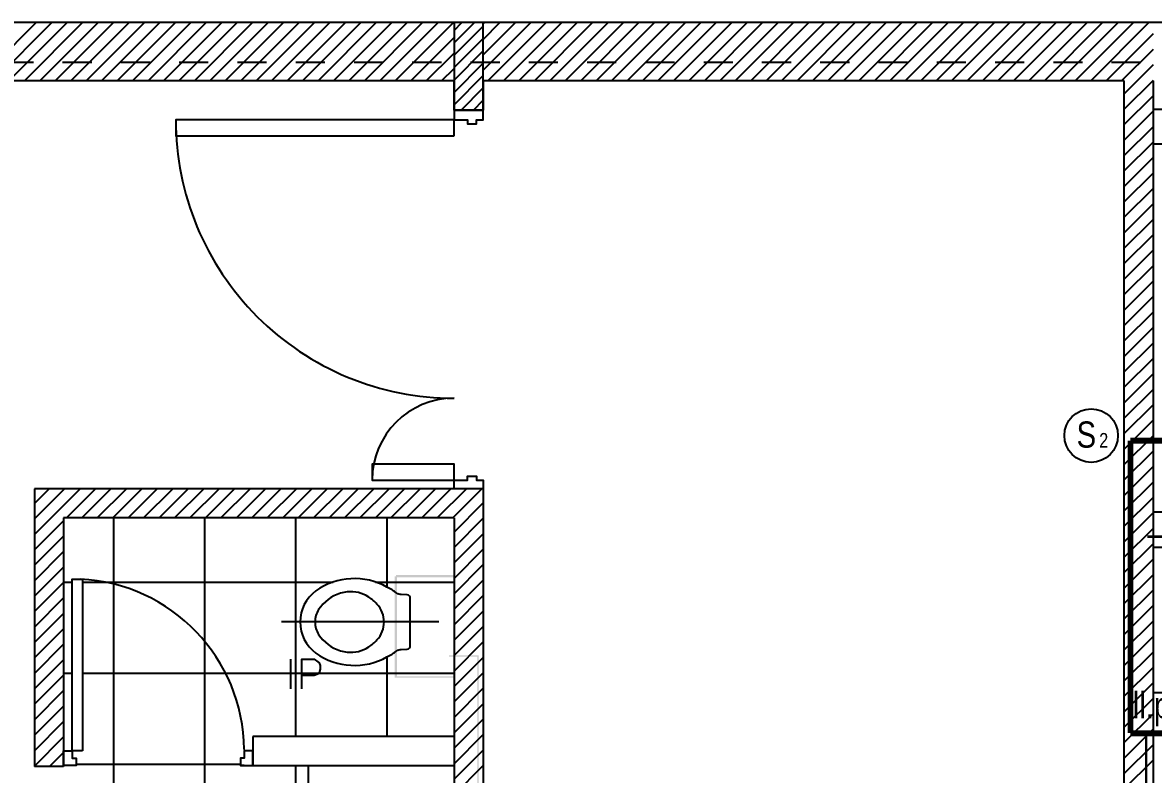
# Model space of a CAD drawing. Header units: metres. Extents: x -22 to 82, y -7 to 32.
# Drawn here: x 7.375 to 11.256, y 7.12 to 9.7 of the extents above; entities that cross this region are included whole.
import ezdxf

# ---------------------------------------------------------------- set-up
doc = ezdxf.new("R2010")
doc.units = ezdxf.units.M
doc.header["$LTSCALE"] = 2
doc.header["$MEASUREMENT"] = 0
for name, pattern in [('BORDER', [44.45, 12.7, -6.35, 12.7, -6.35, 0, -6.35]), ('DASHDOT', [25.4, 12.7, -6.35, 0, -6.35]), ('HIDDEN', [0.375, 0.25, -0.125])]:
    doc.linetypes.add(name, pattern=pattern)
for name, color, linetype in [('AGUA_FRIA', 170, 'HIDDEN'), ('AGUA_TEXTO', 2, 'CONTINUOUS'), ('PDF2_-FADE-IS-AF', 160, 'CONTINUOUS'), ('PDF2_-FADE-IS-AFMONT', 160, 'CONTINUOUS'), ('PDF2_-FADE-IS-TXT', 7, 'CONTINUOUS'), ('ZLINEA_DE_EJES', 6, 'BORDER'), ('ZSILUETAEDIFICIO', 253, 'CONTINUOUS')]:
    doc.layers.add(name, color=color, linetype=linetype)
doc.styles.add('SANSS___', font='sanss___.ttf')

msp = doc.modelspace()

# ---------------------------------------------------------------- hatches: boundary and pattern name
at = {"layer": 'PDF2_-FADE-IS-AF'}
h = msp.add_hatch(color=256, dxfattribs=at)
h.paths.add_polyline_path([(8.6519, 7.7999), (8.6519, 7.4518), (8.8599, 7.4518), (8.8599, 7.7999), (8.8557, 7.7999), (8.8557, 7.8041), (8.6561, 7.8041), (8.6561, 7.7999)])
h.paths.add_polyline_path([(8.6604, 7.456), (8.6604, 7.7956), (8.8557, 7.7956), (8.8557, 7.456)], flags=0)
msp.add_hatch(color=256, dxfattribs=at).paths.add_polyline_path([(8.9404, 7.5282), (8.8385, 7.5282), (8.8385, 7.5239), (8.9362, 7.5239), (8.9362, 6.9254), (8.6986, 6.9254), (8.6986, 6.9211), (8.9362, 6.9211), (8.9362, 6.3863), (8.6986, 6.3861), (8.6986, 6.3819), (8.9362, 6.382), (8.9362, 5.3929), (8.8385, 5.3929), (8.8385, 5.3887), (8.9404, 5.3887)])
at = {"layer": 'ZSILUETAEDIFICIO'}
h = msp.add_hatch(dxfattribs=at)
h.set_pattern_fill('_USER', color=256, scale=0.03, angle=225, pattern_type=0)
h.set_pattern_definition([(225, (11.30563, 8.558854), (0.0212132, -0.0212132), [])])
h.paths.add_polyline_path([(8.9556, 9.7), (8.8556, 9.7), (8.8556, 9.4), (8.9556, 9.4)])

# ---------------------------------------------------------------- linework, layer by layer
at = {"layer": 'AGUA_FRIA', "linetype": 'Continuous', "const_width": 0.02}
for points in [[(11.1769, 7.2614), (11.1769, 8.2649)], [(11.1769, 8.2649), (11.3541, 8.2649)], [(11.6247, 7.2604), (11.1769, 7.2604), (11.3799, 7.2614)]]:
    msp.add_lwpolyline(points, dxfattribs=at)
at = {"layer": 'AGUA_FRIA', "color": 160, "linetype": 'ByBlock'}
msp.add_circle((11.0421, 8.2825), 0.0919, dxfattribs=at)
at = {"layer": 'PDF2_-FADE-IS-AFMONT', "const_width": 0.00849}
for points in [[(11.2345, 7.9356), (13.5832, 7.9356), (13.5832, 9.2891)], [(11.2311, 6.1987), (11.2311, 7.2614)]]:
    msp.add_lwpolyline(points, dxfattribs=at)
at = {"layer": 'PDF2_-FADE-IS-TXT'}
for points in [[(8.2947, 7.5147), (8.2947, 7.4128)], [(8.3329, 7.4128), (8.3329, 7.5147), (8.3754, 7.5147), (8.3881, 7.5062), (8.3923, 7.502), (8.3966, 7.4935), (8.3966, 7.4807), (8.3923, 7.468), (8.3881, 7.4638), (8.3754, 7.4595), (8.3329, 7.4595)]]:
    msp.add_lwpolyline(points, dxfattribs=at)
at = {"layer": 'ZLINEA_DE_EJES', "linetype": 'DASHDOT', "ltscale": 0.001}
msp.add_line((-20.6876, 9.5638, 0), (33.3816, 9.5638, 0), dxfattribs=at)
at = {"layer": 'ZSILUETAEDIFICIO'}
for p, q in [((13.8056, 9.6998), (6.4556, 9.7, 0)), ((8.8556, 9.5), (6.5556, 9.5, 0)), ((8.8556, 9.4, 0), (8.8556, 9.5)), ((11.1556, 9.5, 0), (8.9556, 9.5)), ((8.9556, 9.5), (8.9556, 9.4, 0)), ((11.1556, 6.7018, 0), (11.1556, 9.5, 0)), ((11.2556, 6.7018, 0), (11.2556, 9.5, 0)), ((8.9558, 9.4, 0), (8.8558, 9.4, 0)), ((7.4156, 8.1, 0), (7.4156, 7.1464, 0)), ((8.9556, 8.1, 0), (7.4156, 8.1, 0)), ((8.9556, 8.1, 0), (8.9556, 6.7018, 0)), ((7.5156, 8, 0), (7.5156, 7.1468, 0)), ((8.8556, 8, 0), (7.5156, 8, 0)), ((8.8556, 8, 0), (8.8556, 5.15, 0)), ((8.8037, 7.6426, 0), (8.2634, 7.6426, 0)), ((11.6556, 7.4, 0), (11.2556, 7.4, 0)), ((8.8556, 7.25, 0), (8.1656, 7.2499, 0)), ((8.1656, 7.2499, 0), (8.1656, 7.1499, 0)), ((7.5156, 7.1464, 0), (7.4156, 7.1464, 0)), ((8.1656, 7.1499, 0), (8.8556, 7.15, 0)), ((8.3556, 7.15, 0), (8.3556, 6, 0))]:
    msp.add_line(p, q, dxfattribs=at)
at = {"layer": 'ZSILUETAEDIFICIO', "linetype": 'Continuous'}
for p, q in [((7.2222, 9.5), (7.4221, 9.7)), ((7.2752, 9.5), (7.4752, 9.7)), ((7.3282, 9.5), (7.5282, 9.7)), ((7.3813, 9.5), (7.5812, 9.7)), ((7.4343, 9.5), (7.6343, 9.7)), ((7.4873, 9.5), (7.6873, 9.7)), ((7.5404, 9.5), (7.7403, 9.7)), ((7.5934, 9.5), (7.7934, 9.7)), ((7.6464, 9.5), (7.8464, 9.7)), ((7.6995, 9.5), (7.8994, 9.7)), ((7.7525, 9.5), (7.9524, 9.7)), ((7.8055, 9.5), (8.0055, 9.7)), ((7.8586, 9.5), (8.0585, 9.7)), ((7.9116, 9.5), (8.1115, 9.7)), ((7.9646, 9.5), (8.1646, 9.7)), ((8.0176, 9.5), (8.2176, 9.7)), ((8.0707, 9.5), (8.2706, 9.7)), ((8.1237, 9.5), (8.3237, 9.7)), ((8.1767, 9.5), (8.3767, 9.7)), ((8.2298, 9.5), (8.4297, 9.7)), ((8.2828, 9.5), (8.4828, 9.7)), ((8.3358, 9.5), (8.5358, 9.7)), ((8.3889, 9.5), (8.5888, 9.6999)), ((8.4419, 9.5), (8.6419, 9.6999)), ((8.4949, 9.5), (8.6949, 9.6999)), ((8.548, 9.5), (8.7479, 9.6999)), ((8.601, 9.5), (8.801, 9.6999)), ((8.654, 9.5), (8.854, 9.6999)), ((8.9556, 9.6955), (8.9601, 9.6999)), ((8.9556, 9.6425), (9.0131, 9.6999)), ((8.9556, 9.5895), (9.0661, 9.6999)), ((8.9556, 9.5364), (9.1191, 9.6999)), ((8.9722, 9.5), (9.1722, 9.6999)), ((9.0253, 9.5), (9.2252, 9.6999)), ((9.0783, 9.5), (9.2782, 9.6999)), ((9.1313, 9.5), (9.3313, 9.6999)), ((9.1844, 9.5), (9.3843, 9.6999)), ((9.2374, 9.5), (9.4373, 9.6999)), ((9.2904, 9.5), (9.4904, 9.6999)), ((9.3435, 9.5), (9.5434, 9.6999)), ((9.3965, 9.5), (9.5964, 9.6999)), ((9.4495, 9.5), (9.6495, 9.6999)), ((9.5026, 9.5), (9.7025, 9.6999)), ((9.5556, 9.5), (9.7555, 9.6999)), ((9.6086, 9.5), (9.8086, 9.6999)), ((9.6617, 9.5), (9.8616, 9.6999)), ((9.7147, 9.5), (9.9146, 9.6999)), ((9.7677, 9.5), (9.9677, 9.6999)), ((9.8208, 9.5), (10.0207, 9.6999)), ((9.8738, 9.5), (10.0737, 9.6999)), ((9.9268, 9.5), (10.1268, 9.6999)), ((9.9799, 9.5), (10.1798, 9.6999)), ((10.0329, 9.5), (10.2328, 9.6999)), ((10.0859, 9.5), (10.2858, 9.6999)), ((10.139, 9.5), (10.3389, 9.6999)), ((10.192, 9.5), (10.3919, 9.6999)), ((10.245, 9.5), (10.4449, 9.6999)), ((10.2981, 9.5), (10.498, 9.6999)), ((10.3511, 9.5), (10.551, 9.6999)), ((10.4041, 9.5), (10.604, 9.6999)), ((10.4572, 9.5), (10.6571, 9.6999)), ((10.5102, 9.5), (10.7101, 9.6999)), ((10.5632, 9.5), (10.7631, 9.6999)), ((10.6163, 9.5), (10.8162, 9.6999)), ((10.6693, 9.5), (10.8692, 9.6999)), ((10.7223, 9.5), (10.9222, 9.6999)), ((10.7754, 9.5), (10.9753, 9.6999)), ((10.8284, 9.5), (11.0283, 9.6999)), ((10.8814, 9.5), (11.0813, 9.6999)), ((10.9345, 9.5), (11.1344, 9.6999)), ((10.9875, 9.5), (11.1874, 9.6999)), ((11.0405, 9.5), (11.2404, 9.6999)), ((8.7071, 9.5), (8.8556, 9.6486)), ((11.0936, 9.5), (11.2556, 9.6621)), ((8.7601, 9.5), (8.8556, 9.5955)), ((11.1466, 9.5), (11.2556, 9.609)), ((11.1556, 9.456), (11.2556, 9.556)), ((8.8131, 9.5), (8.8556, 9.5425)), ((11.1556, 9.403), (11.2556, 9.503)), ((11.1556, 9.3499), (11.2556, 9.4499)), ((11.1556, 9.2969), (11.2556, 9.3969)), ((11.1556, 9.2439), (11.2556, 9.3439)), ((11.1556, 9.1908), (11.2556, 9.2908)), ((11.1556, 9.1378), (11.2556, 9.2378)), ((11.1556, 9.0848), (11.2556, 9.1848)), ((11.1556, 9.0317), (11.2556, 9.1317)), ((11.1556, 8.9787), (11.2556, 9.0787)), ((11.1556, 8.9257), (11.2556, 9.0257)), ((11.1556, 8.8726), (11.2556, 8.9726)), ((11.1556, 8.8196), (11.2556, 8.9196)), ((11.1556, 8.7666), (11.2556, 8.8666)), ((11.1556, 8.7135), (11.2556, 8.8135)), ((11.1556, 8.6605), (11.2556, 8.7605)), ((11.1556, 8.6075), (11.2556, 8.7075)), ((11.1556, 8.5544), (11.2556, 8.6544)), ((11.1556, 8.5014), (11.2556, 8.6014)), ((11.1556, 8.4484), (11.2556, 8.5484)), ((11.1556, 8.3953), (11.2556, 8.4953)), ((11.1556, 8.3423), (11.2556, 8.4423)), ((11.1556, 8.2893), (11.2556, 8.3893)), ((11.1556, 8.2362), (11.2556, 8.3362)), ((11.1556, 8.1832), (11.2556, 8.2832)), ((11.1556, 8.1302), (11.2556, 8.2302)), ((11.1556, 8.0771), (11.2556, 8.1771)), ((11.1556, 8.0241), (11.2556, 8.1241)), ((7.4156, 8.0495), (7.4662, 8.1)), ((7.4156, 7.9964), (7.5192, 8.1)), ((7.4156, 7.9434), (7.5722, 8.1)), ((7.5253, 8), (7.6253, 8.1)), ((7.5783, 8), (7.6783, 8.1)), ((7.6313, 8), (7.7313, 8.1)), ((7.6844, 8), (7.7844, 8.1)), ((7.7374, 8), (7.8374, 8.1)), ((7.7904, 8), (7.8904, 8.1)), ((7.8435, 8), (7.9435, 8.1)), ((7.8965, 8), (7.9965, 8.1)), ((7.9495, 8), (8.0495, 8.1)), ((8.0026, 8), (8.1026, 8.1)), ((8.0556, 8), (8.1556, 8.1)), ((8.1086, 8), (8.2086, 8.1)), ((8.1617, 8), (8.2617, 8.1)), ((8.2147, 8), (8.3147, 8.1)), ((8.2677, 8), (8.3677, 8.1)), ((8.3208, 8), (8.4208, 8.1)), ((8.3738, 8), (8.4738, 8.1)), ((8.4268, 8), (8.5268, 8.1)), ((8.4799, 8), (8.5799, 8.1)), ((8.5329, 8), (8.6329, 8.1)), ((8.5859, 8), (8.6859, 8.1)), ((8.639, 8), (8.739, 8.1)), ((8.692, 8), (8.792, 8.1)), ((8.745, 8), (8.845, 8.1)), ((8.7981, 8), (8.8981, 8.1)), ((8.8511, 8), (8.9511, 8.1)), ((8.8556, 7.9515), (8.9556, 8.0515)), ((11.1556, 7.9711), (11.2556, 8.0711)), ((8.8556, 7.8985), (8.9556, 7.9985)), ((11.1556, 7.918), (11.2556, 8.018)), ((7.4156, 7.8904), (7.5156, 7.9904)), ((11.1556, 7.865), (11.2556, 7.965)), ((7.4156, 7.8373), (7.5156, 7.9373)), ((8.8556, 7.8454), (8.9556, 7.9454)), ((7.4156, 7.7843), (7.5156, 7.8843)), ((8.8556, 7.7924), (8.9556, 7.8924)), ((11.1556, 7.812), (11.2556, 7.912)), ((8.8556, 7.7394), (8.9556, 7.8394)), ((11.1556, 7.7589), (11.2556, 7.8589)), ((7.4156, 7.7313), (7.5156, 7.8313)), ((11.1556, 7.7059), (11.2556, 7.8059)), ((7.4156, 7.6782), (7.5156, 7.7782)), ((8.8556, 7.6863), (8.9556, 7.7863)), ((7.4156, 7.6252), (7.5156, 7.7252)), ((8.8556, 7.6333), (8.9556, 7.7333)), ((11.1556, 7.6529), (11.2556, 7.7529)), ((11.1556, 7.5998), (11.2556, 7.6998)), ((7.4156, 7.5722), (7.5156, 7.6722)), ((8.8556, 7.5803), (8.9556, 7.6803)), ((11.1556, 7.5468), (11.2556, 7.6468)), ((7.4156, 7.5191), (7.5156, 7.6191)), ((8.8556, 7.5272), (8.9556, 7.6272)), ((8.8556, 7.4742), (8.9556, 7.5742)), ((11.1556, 7.4938), (11.2556, 7.5938)), ((7.4156, 7.4661), (7.5156, 7.5661)), ((11.1556, 7.4407), (11.2556, 7.5407)), ((7.4156, 7.4131), (7.5156, 7.5131)), ((8.8556, 7.4212), (8.9556, 7.5212)), ((7.4156, 7.36), (7.5156, 7.46)), ((8.8556, 7.3681), (8.9556, 7.4681)), ((11.1556, 7.3877), (11.2556, 7.4877)), ((8.8556, 7.3151), (8.9556, 7.4151)), ((11.1556, 7.3347), (11.2556, 7.4347)), ((7.4156, 7.307), (7.5156, 7.407)), ((11.1556, 7.2816), (11.2556, 7.3816)), ((7.4156, 7.254), (7.5156, 7.354)), ((8.8556, 7.2621), (8.9556, 7.3621)), ((7.4156, 7.2009), (7.5156, 7.3009)), ((8.8556, 7.209), (8.9556, 7.309)), ((11.1556, 7.2286), (11.2556, 7.3286)), ((11.1556, 7.1756), (11.2556, 7.2756)), ((7.4156, 7.1479), (7.5156, 7.2479)), ((8.8556, 7.156), (8.9556, 7.256)), ((11.1556, 7.1225), (11.2556, 7.2225)), ((7.4672, 7.1464), (7.5156, 7.1949)), ((8.1656, 7.1998, 0), (8.1656, 7.15, 0)), ((8.8556, 7.103), (8.9556, 7.203)), ((8.8556, 7.0499), (8.9556, 7.1499)), ((11.1556, 7.0695), (11.2556, 7.1695))]:
    msp.add_line(p, q, dxfattribs=at)
at = {"layer": 'ZSILUETAEDIFICIO', "ltscale": 0.5}
for p, q in [((11.2556, 9.4025, 0), (13.4393, 9.4025, 0)), ((13.5193, 9.2825, 0), (11.2556, 9.2825, 0)), ((13.3933, 8.02, 0), (11.2556, 8.02, 0)), ((11.2556, 7.9, 0), (13.3945, 7.9, 0))]:
    msp.add_line(p, q, dxfattribs=at)
at = {"layer": 'ZSILUETAEDIFICIO', "linetype": 'Continuous', "ltscale": 0.5}
for p, q in [((7.6883, 5.15), (7.6883, 8)), ((8.0008, 5.15), (8.0008, 8)), ((8.3133, 7.2499), (8.3133, 8)), ((8.6258, 7.7625), (8.6258, 8)), ((7.5156, 7.7796), (7.5456, 7.7796)), ((7.5806, 7.7796), (8.4411, 7.7796)), ((8.5867, 7.7796), (8.8556, 7.7796)), ((8.6258, 7.25), (8.6258, 7.5226)), ((7.5156, 7.4671), (7.5456, 7.4671)), ((7.5806, 7.4671), (8.8556, 7.4671)), ((7.5586, 7.1546), (8.1227, 7.1546)), ((8.3133, 6.0001), (8.3133, 7.1499))]:
    msp.add_line(p, q, dxfattribs=at)
at = {"layer": 'ZSILUETAEDIFICIO', "elevation": 0}
msp.add_lwpolyline([(8.9556, 9.7), (8.8556, 9.7), (8.8556, 9.4), (8.9556, 9.4)], close=True, dxfattribs=at)
at = {"layer": 'ZSILUETAEDIFICIO', "linetype": 'Continuous', "elevation": 0}
for points in [[(8.9556, 9.4), (8.8558, 9.4), (8.8558, 9.3659), (8.9022, 9.3659), (8.9022, 9.3529), (8.9322, 9.3529), (8.9322, 9.3659), (8.9556, 9.3659)], [(8.8558, 9.3109), (8.8558, 9.3659), (7.9008, 9.3659), (7.9008, 9.3109)], [(8.8558, 8.1299), (8.8558, 8.1849), (8.5748, 8.1849), (8.5748, 8.1299)], [(8.9556, 8.1), (8.8558, 8.1), (8.8558, 8.1299), (8.9022, 8.1299), (8.9022, 8.1429), (8.9322, 8.1429), (8.9322, 8.1299), (8.9556, 8.1299)], [(7.5806, 7.1998), (7.5456, 7.1998), (7.5456, 7.79), (7.5806, 7.79)], [(7.5156, 7.15), (7.5156, 7.1998), (7.5456, 7.1998), (7.5456, 7.1749), (7.5586, 7.1749), (7.5586, 7.15), (7.5456, 7.15), (7.5156, 7.15)], [(8.1656, 7.15), (8.1656, 7.1998), (8.1357, 7.1998), (8.1357, 7.1749), (8.1227, 7.1749), (8.1227, 7.15), (8.1357, 7.15), (8.1227, 7.15)]]:
    msp.add_lwpolyline(points, close=True, dxfattribs=at)
at = {"layer": 'ZSILUETAEDIFICIO', "elevation": 0}
msp.add_lwpolyline([(8.3275, 7.6426, 0.235147), (8.3815, 7.5355, 0.287056), (8.6256, 7.5226, 0.025167), (8.6597, 7.5436, -0.139219), (8.6742, 7.5485), (8.6948, 7.5495, 0.386946), (8.7056, 7.5615), (8.7056, 7.6426), (8.7056, 7.7236, 0.386946), (8.6948, 7.7356), (8.6742, 7.7366, -0.139219), (8.6597, 7.7415, 0.025167), (8.6256, 7.7626, 0.287056), (8.3815, 7.7496, 0.235147)], format="xyb", close=True, dxfattribs=at)
msp.add_lwpolyline([(8.3787, 7.6428, 0.137718), (8.3911, 7.5995, 0.171254), (8.4656, 7.544, 0.032215), (8.4892, 7.5393, 0.179192), (8.563, 7.5571, 0.061586), (8.5913, 7.5811, 0.190492), (8.6156, 7.6426, 0.190492), (8.5913, 7.704, 0.061586), (8.563, 7.728, 0.179192), (8.4892, 7.7458, 0.032215), (8.4656, 7.7411, 0.171254), (8.3911, 7.6856, 0.137718), (8.3787, 7.6423)], format="xyb", dxfattribs=at)
at = {"layer": 'ZSILUETAEDIFICIO', "ltscale": 3}
for centre, radius, start, end in [((8.8553, 9.3654, 0), 0.9545, 179.9717, 270.0283), ((8.8558, 8.1299, 0), 0.281, 90, 180), ((7.5444, 7.1993, 0), 0.5913, 0.5586, 87.2224)]:
    msp.add_arc(centre, radius, start, end, dxfattribs=at)

# ---------------------------------------------------------------- texts
at = {"layer": 'AGUA_TEXTO', "color": 2, "style": 'SANSS___', "width": 0.8}
for s, height, p in [('S', 0.09, (10.9923, 8.2408)), ('2', 0.05, (11.0698, 8.2412))]:
    msp.add_text(s, height=height, rotation=0.314, dxfattribs=at).set_placement(p)
msp.add_text('ll.p.', height=0.09, dxfattribs=at).set_placement((11.1849, 7.3121))

doc.saveas('drawing.dxf')
